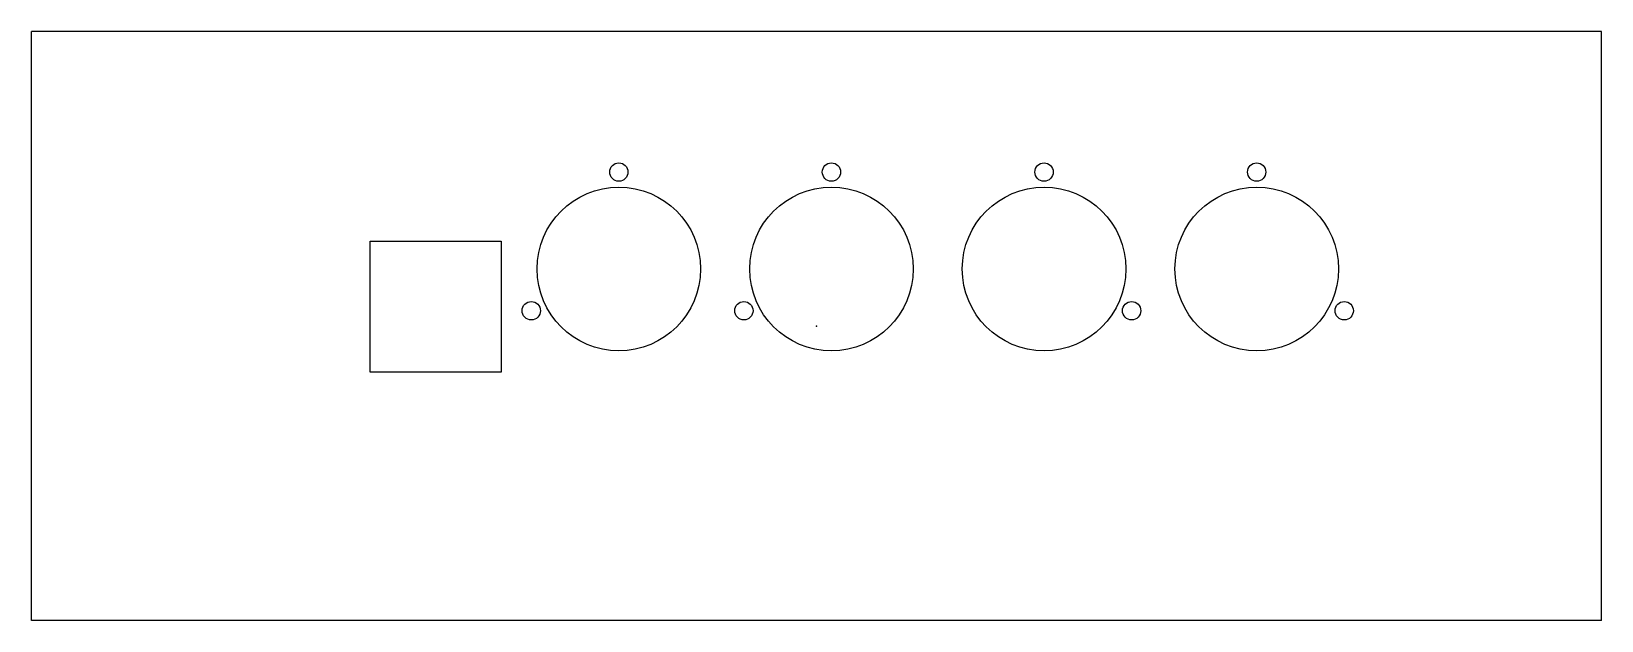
# Model space of a CAD drawing. Extents: x -3 to 3, y -1.12 to 1.12.
import ezdxf

# ---------------------------------------------------------------- set-up
doc = ezdxf.new("R2010")
doc.units = 0
doc.header["$PDSIZE"] = -1
doc.layers.get('0').update_dxf_attribs({"linetype": 'CONTINUOUS'})

msp = doc.modelspace()

# ---------------------------------------------------------------- linework, layer by layer
at = {"color": 7, "linetype": 'CONTINUOUS'}
for p, q in [((3, 1.125), (-3, 1.125)), ((-3, -1.125), (-3, 1.125)), ((3, -1.125), (3, 1.125)), ((-1.7053, 0.324), (-1.2053, 0.324)), ((-1.7053, -0.176), (-1.7053, 0.324)), ((-1.2053, 0.324), (-1.2053, -0.176)), ((-1.2053, -0.176), (-1.7053, -0.176)), ((3, -1.125), (-3, -1.125))]:
    msp.add_line(p, q, dxfattribs=at)
for centre, radius in [((-0.7553, 0.5878), 0.035), ((0.0571, 0.5878), 0.035), ((0.8695, 0.5878), 0.035), ((1.6819, 0.5878), 0.035), ((-0.7553, 0.2177), 0.3125), ((0.0572, 0.2177), 0.3125), ((0.8697, 0.2177), 0.3125), ((1.6822, 0.2177), 0.3125), ((-1.09, 0.0582), 0.035), ((-0.2776, 0.0582), 0.035), ((1.2041, 0.0582), 0.035), ((2.0165, 0.0582), 0.035)]:
    msp.add_circle(centre, radius, dxfattribs=at)
msp.add_point((0, 0), dxfattribs=at)

doc.saveas('drawing.dxf')
